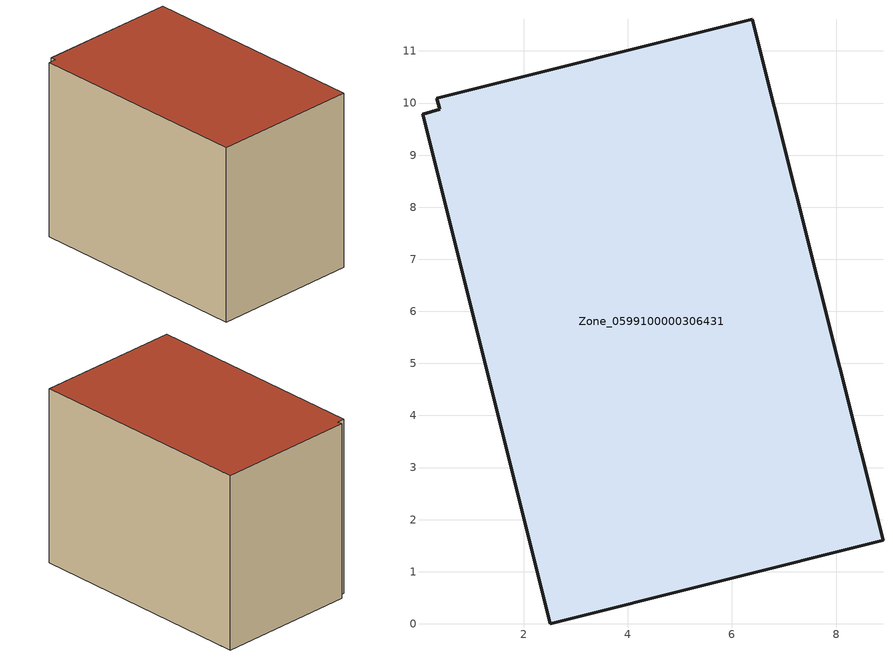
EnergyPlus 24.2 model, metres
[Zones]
Zone_0599100000306431
 floor ground (C_G): 6.39,11.61 8.9,1.6 2.51,0 0.06,9.78 0.39,9.88 0.34,10.09 z0
 wall outside (C_F): 2.51,0 8.9,1.6 6.39,11.61 0.34,10.09 0.39,9.88 0.06,9.78 2.51,0 z0:7.89
 roof outside (C_R): 8.9,1.6 6.39,11.61 0.34,10.09 0.39,9.88 0.06,9.78 2.51,0 z7.89
[BUILDING]
Pand.0599100000306431: North Axis=0; Terrain=City; Loads Convergence Tolerance Value=0.04; Temperature Convergence Tolerance Value=0.4; Solar Distribution=FullExterior; Maximum Number of Warmup Days=25; Minimum Number of Warmup Days=1
[Site:Location]
Rotterdam.The.Hague.AP_ZH_NLD Design_Conditions: Latitude=51.96; Longitude=4.45; Time Zone=1; Elevation=-4.5
[SITE:GROUNDTEMPERATURE:BUILDINGSURFACE]
18, 18, 18, 18, 18, 18, 18, 18, 18, 18, 18, 18
[MATERIAL] Thermal Absorptance=0.9; Solar Absorptance=0.7; Visible Absorptance=0.7
Name | Roughness | Thickness | Conductivity | Density | Specific Heat
G.TC.1965-1974 | MediumSmooth | 0.15 | 0.882353 | 540 | 1210
F.TC.1965-1974 | Rough | 0.3 | 0.697674 | 1920 | 840
R.TC.1965-1974 | MediumRough | 0.2 | 0.232558 | 1500 | 1000
[CONSTRUCTION]
C_G: G.TC.1965-1974
C_F: F.TC.1965-1974
C_R: R.TC.1965-1974
[ZONE]
Zone_0599100000306431: Type=1; Multiplier=1; Ceiling Height=Autocalculate; Volume=Autocalculate; Floor Area=autocalculate; Part of Total Floor Area=Yes
[ZONEINFILTRATION:DESIGNFLOWRATE]
Infil_Zone_0599100000306431: Zone or ZoneList or Space or SpaceList=Zone_0599100000306431; Schedule=AlwaysOn; Design Flow Rate Calculation Method=Flow/Area; Flow Rate per Floor Area=0.003; Constant Term Coefficient=1; Temperature Term Coefficient=0; Velocity Term Coefficient=0; Velocity Squared Term Coefficient=0
[HVACTEMPLATE:ZONE:IDEALLOADSAIRSYSTEM]
Zone_0599100000306431: Maximum Heating Supply Air Temperature=50; Minimum Cooling Supply Air Temperature=13; Maximum Heating Supply Air Humidity Ratio=0.0156; Minimum Cooling Supply Air Humidity Ratio=0.0077; Heating Limit=NoLimit; Cooling Limit=NoLimit; Dehumidification Control Type=ConstantSensibleHeatRatio; Cooling Sensible Heat Ratio=0.7; Dehumidification Setpoint=60; Humidification Control Type=None; Humidification Setpoint=30; Outdoor Air Method=None; Outdoor Air Flow Rate per Person=0.00944; Outdoor Air Flow Rate per Zone Floor Area=0; Outdoor Air Flow Rate per Zone=0; Demand Controlled Ventilation Type=None; Outdoor Air Economizer Type=NoEconomizer; Heat Recovery Type=None; Sensible Heat Recovery Effectiveness=0.7; Latent Heat Recovery Effectiveness=0.65
[ZONECONTROL:THERMOSTAT]
ThermostatControl_Zone_0599100000306431: Zone or ZoneList=Zone_0599100000306431; Control Type Schedule=DualSetpointControlType; Control 1=Thermostat_Zone_0599100000306431; Temperature Difference Between Cutout And Setpoint=0
[THERMOSTATSETPOINT:DUALSETPOINT]
Thermostat_Zone_0599100000306431: Heating Setpoint Temperature Schedule=HeatingSetpoint_Zone_0599100000306431; Cooling Setpoint Temperature Schedule=CoolingSetpoint_Zone_0599100000306431
[SCHEDULE:COMPACT]
HeatingSetpoint_Zone_0599100000306431: Through: 12/31, For: AllDays, Until: 24:00, 21
CoolingSetpoint_Zone_0599100000306431: Through: 12/31, For: AllDays, Until: 24:00, 24
DualSetpointControlType: Through: 12/31, For: AllDays, Until: 24:00, 4
AlwaysOn: Through: 12/31, For: AllDays, Until: 24:00, 1
